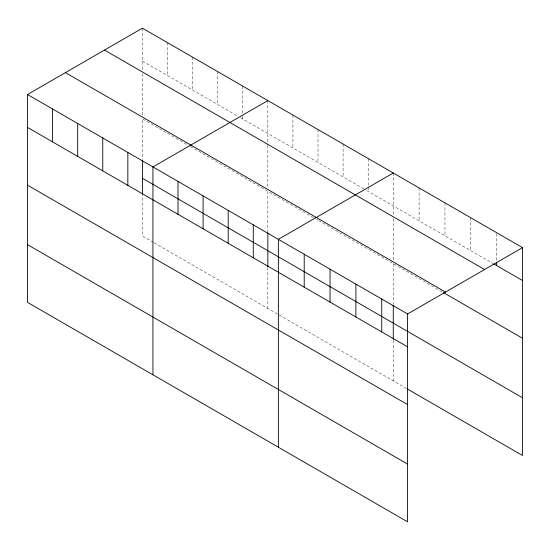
<?xml version="1.0" encoding="UTF-8"?>
<svg xmlns="http://www.w3.org/2000/svg" width="550" height="550" viewBox="0 0 550 550"><rect width="100%" height="100%" fill="white"/><g stroke="black" fill="none" stroke-linecap="round" stroke-linejoin="round"><path stroke-width="0.41" stroke-dasharray="2.75 2.06" d="M142.409 61.071L237.586 116.022M240.536 117.728L363.756 188.863M366.706 190.568L492.958 263.464M166.017 132.44L142.409 118.807L142.409 159.603M167.489 133.292L187.413 144.794M190.362 146.499L267.101 190.802M313.582 217.635L267.836 191.228L267.836 232.018M316.532 219.34L318.01 220.192M318.746 220.619L368.184 249.157M368.919 249.583L442.743 292.208M153.471 242.426L142.409 236.039L142.409 195.278M154.213 242.853L406.56 388.547M496.657 233.544L496.657 261.374M470.807 217.779L470.807 250.669M444.964 202.854L444.964 235.751M419.114 187.935L419.114 220.825M393.271 173.009L393.271 215.242M393.271 218.639L393.271 260.246M393.271 263.643L393.271 304.439M393.271 340.113L393.271 380.875M368.184 158.524L368.184 186.361M368.184 187.199L368.184 191.421M343.097 144.045L343.097 176.935M318.01 129.559L318.01 162.456M292.923 115.074L292.923 147.971M267.836 100.595L267.836 144.526M267.836 145.372L267.836 188.678M267.836 267.699L267.836 308.454M242.749 86.109L242.749 113.101M242.749 116.469L242.749 118.999M217.663 71.624L217.663 104.521M192.576 57.145L192.576 90.035M167.489 42.659L167.489 75.549M142.409 28.174L142.409 70.407M142.409 73.803L142.409 115.411"/><path stroke-width="0.82" d="M27.5 94.517L407.591 313.961L407.591 521.826L27.5 302.376L27.5 94.517L142.409 28.174L522.5 247.624L522.5 455.482L407.296 388.974M267.836 100.595L152.934 166.932L152.934 374.797M393.271 173.009L278.362 239.353L278.362 447.212M407.591 313.961L522.5 247.624M493.701 263.89L522.5 280.514M104.486 50.071L484.584 269.514M65.416 72.627L445.514 292.071M443.486 292.634L522.5 338.257M142.409 178.296L522.5 397.746M27.5 127.407L407.591 346.857M27.5 185.151L407.591 404.594M27.5 244.64L407.591 464.083M496.657 262.219L496.657 265.595M393.271 305.284L393.271 339.268M381.748 299.042L381.748 331.932M355.898 284.116L355.898 317.013M330.055 269.197L330.055 302.087M304.212 254.272L304.212 287.169M267.836 232.87L267.836 266.846M253.275 224.867L253.275 257.757M228.188 210.382L228.188 243.279M203.101 195.903L203.101 228.793M178.014 181.417L178.014 214.308M142.409 160.449L142.409 194.432M127.848 152.453L127.848 185.343M102.761 137.968L102.761 170.858M77.674 123.482L77.674 156.379M52.587 109.003L52.587 141.893"/></g></svg>
